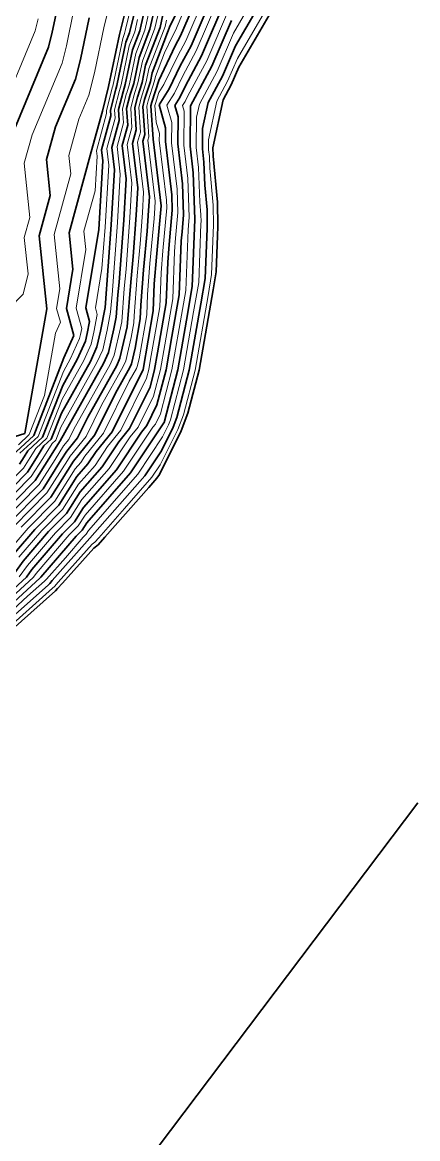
# Model space of a CAD drawing. Header units: millimetres. Extents: x -861324 to 439029, y -308065 to 694685.
# Drawn here: x -31030 to 1242, y -100285 to -9162 of the extents above; entities that cross this region are included whole.
import ezdxf

# ---------------------------------------------------------------- set-up
doc = ezdxf.new("R2010")
doc.units = ezdxf.units.MM
for name, color, linetype, lineweight in [('C-TOPO', 7, 'Continuous', 9), ('C-TOPO-MAJR', 7, 'Continuous', 35), ('C-TOPO-MINR', 7, 'Continuous', 9)]:
    doc.layers.add(name, color=color, linetype=linetype, lineweight=lineweight)

msp = doc.modelspace()

# ---------------------------------------------------------------- linework, layer by layer
at = {"layer": 'C-TOPO', "lineweight": 35}
for p, q in [((-10314, -7595), (-13361, -12832)), ((-13361, -12832), (-13973, -14259)), ((-13973, -14259), (-14643, -15501)), ((-14643, -15501), (-15472, -19399)), ((-15472, -19399), (-15475, -19645)), ((-15475, -19645), (-15455, -19808)), ((-15455, -19808), (-15446, -20091)), ((-15446, -20091), (-15098, -23828)), ((-15098, -23828), (-15069, -25835)), ((-15069, -25835), (-15088, -26585)), ((-15088, -26585), (-15203, -29528)), ((-15203, -29528), (-15459, -31000)), ((-15459, -31000), (-16604, -37554)), ((-16604, -37554), (-17512, -41053)), ((-17512, -41053), (-18056, -42516)), ((-18056, -42516), (-19841, -46066)), ((-20045, -46372), (-20716, -47138)), ((-19841, -46066), (-20045, -46372)), ((-20716, -47138), (-24302, -51197)), ((-24828, -51823), (-25203, -52072)), ((-24302, -51197), (-24828, -51823)), ((-25203, -52072), (-27756, -54941)), ((-28330, -55563), (-33343, -60033)), ((-28149, -55375), (-28330, -55563)), ((-27756, -54941), (-28149, -55375)), ((-25979, -108939), (1242, -72864))]:
    msp.add_line(p, q, dxfattribs=at)
at = {"layer": 'C-TOPO-MAJR'}
for p, q in [((-17255, -11079), (-14593, -4877)), ((-18960, -9427), (-17377, -6286)), ((-18108, -10253), (-16777, -7152)), ((-16403, -11905), (-14273, -6943)), ((-13633, -11076), (-11259, -6995)), ((-28582, -9971), (-28052, -7425)), ((-23100, -10159), (-22503, -7757)), ((-22121, -9338), (-21722, -7736)), ((-20616, -9720), (-20162, -7696)), ((-26283, -12187), (-25576, -8792)), ((-21444, -9866), (-21141, -8517)), ((-19788, -9573), (-19561, -8561)), ((-15550, -12731), (-13953, -9009)), ((-28890, -11178), (-28582, -9971)), ((-22567, -10782), (-22272, -10012)), ((-22272, -10012), (-22121, -9338)), ((-22033, -11405), (-21444, -9866)), ((-21500, -12029), (-20616, -9720)), ((-20966, -12652), (-19788, -9573)), ((-20432, -13276), (-18960, -9427)), ((-23984, -14402), (-23100, -10159)), ((-23303, -14318), (-22567, -10782)), ((-18548, -11069), (-18108, -10253)), ((-32139, -18992), (-28890, -11178)), ((-22622, -14235), (-22033, -11405)), ((-19899, -13899), (-18548, -11069)), ((-18135, -12710), (-17255, -11079)), ((-14698, -13557), (-13633, -11076)), ((-26693, -13796), (-26283, -12187)), ((-21941, -14151), (-21500, -12029)), ((-21260, -14067), (-20966, -12652)), ((-19034, -14594), (-18135, -12710)), ((-17723, -14352), (-16403, -11905)), ((-17298, -15971), (-15550, -12731)), ((-20580, -13983), (-20432, -13276)), ((-15863, -15717), (-14698, -13557)), ((-28318, -17703), (-26693, -13796)), ((-24496, -16414), (-23984, -14402)), ((-23397, -14616), (-23303, -14318)), ((-22809, -14831), (-22622, -14235)), ((-22222, -15045), (-21941, -14151)), ((-21635, -15259), (-21260, -14067)), ((-21048, -15474), (-20580, -13983)), ((-20461, -15688), (-19899, -13899)), ((-18169, -15288), (-17723, -14352)), ((-23836, -16341), (-23397, -14616)), ((-23175, -16268), (-22809, -14831)), ((-22515, -16195), (-22222, -15045)), ((-21855, -16122), (-21635, -15259)), ((-21194, -16048), (-21048, -15474)), ((-19873, -15902), (-19034, -14594)), ((-18586, -15938), (-18169, -15288)), ((-23805, -16794), (-23836, -16341)), ((-23115, -17174), (-23175, -16268)), ((-22424, -17553), (-22515, -16195)), ((-21733, -17933), (-21855, -16122)), ((-21043, -18313), (-21194, -16048)), ((-20534, -15975), (-20461, -15688)), ((-20352, -18693), (-20534, -15975)), ((-19335, -17783), (-19873, -15902)), ((-18319, -16873), (-18586, -15938)), ((-17335, -19282), (-17303, -15996)), ((-17303, -15996), (-17298, -15971)), ((-16313, -17835), (-15863, -15717)), ((-25407, -19733), (-24496, -16414)), ((-24565, -19559), (-23805, -16794)), ((-23722, -19386), (-23115, -17174)), ((-18341, -19086), (-18319, -16873)), ((-29046, -20358), (-28318, -17703)), ((-22879, -19213), (-22424, -17553)), ((-22037, -19040), (-21733, -17933)), ((-19346, -18889), (-19335, -17783)), ((-16329, -19479), (-16313, -17835)), ((-21605, -22663), (-22037, -19040)), ((-21194, -18866), (-21043, -18313)), ((-20655, -23395), (-21194, -18866)), ((-19704, -24128), (-20352, -18693)), ((-18828, -23237), (-19346, -18889)), ((-17952, -22347), (-18341, -19086)), ((-27216, -26342), (-25407, -19733)), ((-24457, -20465), (-24565, -19559)), ((-23506, -21198), (-23722, -19386)), ((-22556, -21930), (-22879, -19213)), ((-17076, -21456), (-17335, -19282)), ((-16200, -20565), (-16329, -19479)), ((-28747, -23298), (-29046, -20358)), ((-24780, -26082), (-24457, -20465)), ((-16138, -22448), (-16200, -20565)), ((-23765, -25691), (-23506, -21198)), ((-16952, -25221), (-17076, -21456)), ((-22750, -25300), (-22556, -21930)), ((-21735, -24909), (-21605, -22663)), ((-17869, -24882), (-17952, -22347)), ((-15949, -24479), (-16138, -22448)), ((-29652, -26603), (-28747, -23298)), ((-20720, -24519), (-20655, -23395)), ((-18787, -24505), (-18828, -23237)), ((-20846, -26205), (-20720, -24519)), ((-20087, -28325), (-19704, -24128)), ((-19041, -27298), (-18787, -24505)), ((-15933, -25570), (-15949, -24479)), ((-23130, -30359), (-22750, -25300)), ((-21988, -28282), (-21735, -24909)), ((-17995, -26270), (-17869, -24882)), ((-17163, -30738), (-16949, -25263)), ((-16950, -25245), (-16952, -25221)), ((-16949, -25258), (-16950, -25245)), ((-16949, -25263), (-16949, -25258)), ((-26900, -29312), (-27216, -26342)), ((-25854, -32472), (-24780, -26082)), ((-24272, -32436), (-23765, -25691)), ((-21133, -29353), (-20846, -26205)), ((-18051, -26989), (-17995, -26270)), ((-16104, -30084), (-15943, -25978)), ((-15943, -25978), (-15933, -25570)), ((-29019, -32543), (-29652, -26603)), ((-19154, -28743), (-19041, -27298)), ((-18223, -31392), (-18051, -26989)), ((-22180, -30381), (-21988, -28282)), ((-20256, -30498), (-20087, -28325)), ((-19283, -32046), (-19154, -28743)), ((-27437, -32508), (-26900, -29312)), ((-21359, -32253), (-21133, -29353)), ((-23226, -31409), (-23130, -30359)), ((-22462, -34008), (-22180, -30381)), ((-20342, -32700), (-20256, -30498)), ((-17640, -33475), (-17163, -30738)), ((-16461, -32137), (-16104, -30084)), ((-23367, -33222), (-23226, -31409)), ((-18819, -34814), (-18223, -31392)), ((-30819, -42732), (-29019, -32543)), ((-26822, -34734), (-27437, -32508)), ((-25547, -33585), (-25854, -32472)), ((-24642, -34371), (-24272, -32436)), ((-21402, -33354), (-21359, -32253)), ((-21177, -37490), (-20342, -32700)), ((-19998, -36152), (-19283, -32046)), ((-17405, -37543), (-16461, -32137)), ((-25732, -34552), (-25547, -33585)), ((-23552, -34190), (-23367, -33222)), ((-21819, -35749), (-21402, -33354)), ((-18348, -37530), (-17640, -33475)), ((-25881, -35193), (-25732, -34552)), ((-24940, -35653), (-24642, -34371)), ((-23999, -36112), (-23552, -34190)), ((-23059, -36572), (-22462, -34008)), ((-27628, -36535), (-26822, -34734)), ((-26552, -36695), (-25881, -35193)), ((-19291, -37517), (-18819, -34814)), ((-25477, -36854), (-24940, -35653)), ((-24402, -37013), (-23999, -36112)), ((-22118, -37031), (-21819, -35749)), ((-20234, -37504), (-19998, -36152)), ((-30100, -42882), (-27628, -36535)), ((-27945, -43334), (-24402, -37013)), ((-27839, -41068), (-25477, -36854)), ((-27733, -38802), (-26552, -36695)), ((-25689, -41386), (-23327, -37172)), ((-23433, -39438), (-22252, -37331)), ((-23327, -37172), (-23059, -36572)), ((-22252, -37331), (-22118, -37031)), ((-23701, -42579), (-21177, -37490)), ((-20607, -38942), (-20234, -37504)), ((-20038, -40393), (-19291, -37517)), ((-19462, -41822), (-18348, -37530)), ((-18408, -41406), (-17405, -37543)), ((-29382, -43033), (-27733, -38802)), ((-22287, -42327), (-20607, -38942)), ((-25116, -42831), (-23433, -39438)), ((-20872, -42076), (-20038, -40393)), ((-28663, -43183), (-27839, -41068)), ((-26530, -43082), (-25689, -41386)), ((-22194, -45929), (-19477, -41855)), ((-19477, -41855), (-19466, -41832)), ((-19466, -41832), (-19462, -41822)), ((-18704, -42202), (-18408, -41406)), ((-37090, -44636), (-30819, -42732)), ((-24992, -44184), (-23701, -42579)), ((-23355, -45690), (-21299, -42607)), ((-23146, -43396), (-22287, -42327)), ((-21299, -42607), (-20872, -42076)), ((-19674, -44131), (-18704, -42202)), ((-31892, -44541), (-30100, -42882)), ((-30577, -44139), (-29382, -43033)), ((-29871, -44714), (-29261, -43736)), ((-29261, -43736), (-28663, -43183)), ((-28860, -44800), (-27945, -43334)), ((-27392, -44154), (-26530, -43082)), ((-26839, -44973), (-25116, -42831)), ((-24516, -45451), (-23146, -43396)), ((-31254, -45215), (-30882, -44627)), ((-30882, -44627), (-30577, -44139)), ((-27850, -44887), (-27392, -44154)), ((-25678, -45212), (-24992, -44184)), ((-21032, -46169), (-19674, -44131)), ((-30615, -45888), (-29871, -44714)), ((-29977, -46562), (-28860, -44800)), ((-29338, -47235), (-27850, -44887)), ((-28699, -47909), (-26839, -44973)), ((-26573, -46234), (-25678, -45212)), ((-26306, -47495), (-24516, -45451)), ((-34501, -49819), (-30615, -45888)), ((-28061, -48582), (-26573, -46234)), ((-26039, -48755), (-23355, -45690)), ((-25773, -50016), (-22194, -45929)), ((-25506, -51277), (-21032, -46169)), ((-33377, -50002), (-29977, -46562)), ((-32253, -50184), (-29338, -47235)), ((-31128, -50366), (-28699, -47909)), ((-27422, -49256), (-26306, -47495)), ((-30004, -50548), (-28061, -48582)), ((-26784, -49930), (-26039, -48755)), ((-28880, -50730), (-27422, -49256)), ((-27755, -50912), (-26784, -49930)), ((-26145, -50603), (-25773, -50016)), ((-31676, -52490), (-30004, -50548)), ((-30970, -53158), (-28880, -50730)), ((-30263, -53825), (-27755, -50912)), ((-26631, -51095), (-26145, -50603)), ((-29517, -54447), (-26631, -51095)), ((-28582, -54733), (-25506, -51277)), ((-31849, -54393), (-30970, -53158)), ((-33388, -58027), (-29590, -54521)), ((-33258, -56800), (-30701, -54440)), ((-30701, -54440), (-30263, -53825)), ((-29590, -54521), (-29558, -54492)), ((-29558, -54492), (-29556, -54491)), ((-29556, -54491), (-29554, -54488)), ((-29554, -54488), (-29517, -54447)), ((-31619, -57500), (-28894, -55071)), ((-28894, -55071), (-28796, -54969)), ((-28796, -54969), (-28582, -54733))]:
    msp.add_line(p, q, dxfattribs=at)
at = {"layer": 'C-TOPO-MINR'}
for p, q in [((-17682, -10666), (-15685, -6014)), ((-16829, -11492), (-14433, -5910)), ((-13793, -10043), (-11815, -6642)), ((-27433, -11079), (-26814, -8108)), ((-24338, -9475), (-23801, -7313)), ((-22611, -9748), (-22113, -7746)), ((-21030, -9793), (-20652, -8106)), ((-20202, -9646), (-19861, -8129)), ((-15977, -12318), (-14113, -7976)), ((-13473, -12109), (-10703, -7347)), ((-29988, -9869), (-29732, -8864)), ((-21858, -9939), (-21631, -8927)), ((-19374, -9500), (-19261, -8994)), ((-18534, -9840), (-17868, -8289)), ((-34050, -19637), (-29988, -9869)), ((-25133, -13294), (-24338, -9475)), ((-22686, -10085), (-22611, -9748)), ((-22300, -11094), (-21858, -9939)), ((-21766, -11717), (-21030, -9793)), ((-21233, -12341), (-20202, -9646)), ((-20699, -12964), (-19374, -9500)), ((-18754, -10248), (-18534, -9840)), ((-23643, -14360), (-22834, -10470)), ((-22834, -10470), (-22686, -10085)), ((-19430, -11663), (-18754, -10248)), ((-18341, -11889), (-17682, -10666)), ((-15124, -13144), (-13793, -10043)), ((-27791, -12487), (-27433, -11079)), ((-22963, -14276), (-22300, -11094)), ((-22282, -14193), (-21766, -11717)), ((-20166, -13588), (-19430, -11663)), ((-17929, -13531), (-16829, -11492)), ((-30228, -18348), (-27791, -12487)), ((-21601, -14109), (-21233, -12341)), ((-19466, -14247), (-18341, -11889)), ((-17516, -15173), (-15977, -12318)), ((-14272, -13969), (-13473, -12109)), ((-25595, -15105), (-25133, -13294)), ((-20920, -14025), (-20699, -12964)), ((-20239, -13941), (-20166, -13588)), ((-18602, -14941), (-17929, -13531)), ((-16580, -15844), (-15124, -13144)), ((-24166, -16377), (-23690, -14509)), ((-23690, -14509), (-23643, -14360)), ((-23103, -14724), (-22963, -14276)), ((-22509, -14917), (-22282, -14193)), ((-21929, -15152), (-21601, -14109)), ((-21341, -15366), (-20920, -14025)), ((-20754, -15581), (-20239, -13941)), ((-19886, -14901), (-19466, -14247)), ((-15145, -15590), (-14272, -13969)), ((-26407, -17058), (-25595, -15105)), ((-23506, -16304), (-23103, -14724)), ((-22845, -16231), (-22516, -14938)), ((-22185, -16158), (-21929, -15152)), ((-21524, -16085), (-21341, -15366)), ((-20167, -15795), (-19886, -14901)), ((-19230, -15920), (-18602, -14941)), ((-17737, -15635), (-17516, -15173)), ((-24151, -16604), (-24166, -16377)), ((-23460, -16984), (-23506, -16304)), ((-22769, -17363), (-22845, -16231)), ((-22079, -17743), (-22185, -16158)), ((-21388, -18123), (-21524, -16085)), ((-20864, -16012), (-20754, -15581)), ((-20697, -18503), (-20864, -16012)), ((-20204, -15939), (-20167, -15795)), ((-20113, -17298), (-20204, -15939)), ((-18827, -17328), (-19230, -15920)), ((-17943, -15956), (-17737, -15635)), ((-17811, -16418), (-17943, -15956)), ((-16808, -16916), (-16580, -15844)), ((-15819, -18755), (-15145, -15590)), ((-27227, -20045), (-26407, -17058)), ((-24986, -19646), (-24151, -16604)), ((-24143, -19473), (-23460, -16984)), ((-19844, -18238), (-20113, -17298)), ((-17838, -19184), (-17811, -16418)), ((-16832, -19380), (-16808, -16916)), ((-23301, -19299), (-22769, -17363)), ((-22458, -19126), (-22079, -17743)), ((-21616, -18953), (-21388, -18123)), ((-18843, -18988), (-18827, -17328)), ((-30866, -20671), (-30228, -18348)), ((-22081, -22297), (-22458, -19126)), ((-21130, -23029), (-21616, -18953)), ((-20773, -18780), (-20697, -18503)), ((-20180, -23762), (-20773, -18780)), ((-19849, -18791), (-19844, -18238)), ((-19266, -23683), (-19849, -18791)), ((-18390, -22792), (-18843, -18988)), ((-15827, -19577), (-15819, -18755)), ((-27077, -21516), (-27227, -20045)), ((-24932, -20099), (-24986, -19646)), ((-23981, -20832), (-24143, -19473)), ((-23031, -21564), (-23301, -19299)), ((-17514, -21901), (-17838, -19184)), ((-16638, -21011), (-16832, -19380)), ((-15762, -20120), (-15827, -19577)), ((-30417, -25081), (-30866, -20671)), ((-25094, -22907), (-24932, -20099)), ((-24273, -25886), (-23981, -20832)), ((-15731, -21062), (-15762, -20120)), ((-28434, -26473), (-27077, -21516)), ((-23258, -25495), (-23031, -21564)), ((-16545, -23835), (-16638, -21011)), ((-15449, -24096), (-15731, -21062)), ((-22242, -25105), (-22081, -22297)), ((-17410, -25071), (-17514, -21901)), ((-25998, -26212), (-25094, -22907)), ((-21227, -24714), (-21130, -23029)), ((-19245, -24316), (-19266, -23683)), ((-18328, -24694), (-18390, -22792)), ((-20275, -25166), (-20212, -24323)), ((-20212, -24323), (-20180, -23762)), ((-19564, -27812), (-19245, -24316)), ((-16449, -24862), (-16545, -23835)), ((-15424, -25726), (-15449, -24096)), ((-30870, -26734), (-30417, -25081)), ((-23701, -31398), (-23258, -25495)), ((-22559, -29321), (-22242, -25105)), ((-21417, -27244), (-21227, -24714)), ((-20610, -28839), (-20275, -25166)), ((-18518, -26784), (-18328, -24694)), ((-17472, -25756), (-17410, -25071)), ((-16441, -25414), (-16449, -24862)), ((-16446, -25621), (-16441, -25414)), ((-25840, -27697), (-25998, -26212)), ((-24526, -29259), (-24273, -25886)), ((-17693, -31065), (-17500, -26111)), ((-17500, -26111), (-17472, -25756)), ((-16633, -30411), (-16446, -25621)), ((-15574, -29757), (-15440, -26335)), ((-15440, -26335), (-15424, -25726)), ((-30553, -29704), (-30870, -26734)), ((-27959, -30928), (-28434, -26473)), ((-21657, -29867), (-21417, -27244)), ((-18602, -27866), (-18518, -26784)), ((-26645, -32490), (-25840, -27697)), ((-19705, -29621), (-19564, -27812)), ((-18753, -31719), (-18602, -27866)), ((-20808, -31376), (-20610, -28839)), ((-30973, -31352), (-30553, -29704)), ((-25063, -32454), (-24526, -29259)), ((-22703, -30895), (-22559, -29321)), ((-21910, -33131), (-21657, -29867)), ((-19812, -32373), (-19705, -29621)), ((-15872, -31468), (-15574, -29757)), ((-28228, -32525), (-27959, -30928)), ((-22914, -33615), (-22703, -30895)), ((-17051, -32806), (-16633, -30411)), ((-32128, -32552), (-30973, -31352)), ((-23749, -31922), (-23701, -31398)), ((-20872, -33027), (-20808, -31376)), ((-19408, -35483), (-18753, -31719)), ((-18229, -34145), (-17693, -31065)), ((-16934, -37550), (-15872, -31468)), ((-27921, -33639), (-28228, -32525)), ((-26185, -34159), (-26645, -32490)), ((-24909, -33011), (-25063, -32454)), ((-23819, -32829), (-23749, -31922)), ((-20587, -36821), (-19812, -32373)), ((-28323, -34539), (-27921, -33639)), ((-25187, -34462), (-24909, -33011)), ((-24097, -34280), (-23819, -32829)), ((-23007, -34099), (-22914, -33615)), ((-22140, -34879), (-21932, -33681)), ((-21932, -33681), (-21910, -33131)), ((-21498, -36620), (-20872, -33027)), ((-17877, -37536), (-17051, -32806)), ((-29223, -39633), (-28323, -34539)), ((-26277, -34643), (-26185, -34159)), ((-25411, -35423), (-25187, -34462)), ((-24470, -35882), (-24097, -34280)), ((-23529, -36342), (-23007, -34099)), ((-18819, -37523), (-18229, -34145)), ((-27090, -36615), (-26352, -34963)), ((-26352, -34963), (-26277, -34643)), ((-26015, -36774), (-25411, -35423)), ((-22588, -36801), (-22140, -34879)), ((-19762, -37510), (-19408, -35483)), ((-24940, -36933), (-24470, -35882)), ((-23865, -37092), (-23529, -36342)), ((-27892, -42201), (-24940, -36933)), ((-27786, -39935), (-26015, -36774)), ((-27680, -37668), (-27090, -36615)), ((-26817, -42360), (-23865, -37092)), ((-24561, -40412), (-22789, -37252)), ((-22789, -37252), (-22588, -36801)), ((-21714, -37411), (-21647, -37261)), ((-21647, -37261), (-21498, -36620)), ((-20705, -37497), (-20587, -36821)), ((-29741, -42957), (-27680, -37668)), ((-22994, -42453), (-20892, -38216)), ((-22305, -38464), (-21714, -37411)), ((-20892, -38216), (-20705, -37497)), ((-20322, -39668), (-19762, -37510)), ((-19753, -41119), (-18819, -37523)), ((-18935, -41614), (-17877, -37536)), ((-17881, -41198), (-16934, -37550)), ((-24409, -42705), (-22305, -38464)), ((-30459, -42807), (-29223, -39633)), ((-29023, -43108), (-27786, -39935)), ((-21580, -42202), (-20322, -39668)), ((-25823, -42956), (-24561, -40412)), ((-20165, -41950), (-19753, -41119)), ((-19085, -42017), (-18935, -41614)), ((-18323, -42387), (-17881, -41198)), ((-31355, -43636), (-30459, -42807)), ((-28304, -43259), (-27892, -42201)), ((-27238, -43208), (-26817, -42360)), ((-25916, -44579), (-24409, -42705)), ((-24069, -43790), (-22994, -42453)), ((-22774, -45810), (-20376, -42212)), ((-22223, -43001), (-21580, -42202)), ((-20376, -42212), (-20165, -41950)), ((-19772, -45269), (-18323, -42387)), ((-19576, -42993), (-19085, -42017)), ((-31235, -44340), (-29741, -42957)), ((-29919, -43937), (-29023, -43108)), ((-29366, -44757), (-28603, -43535)), ((-28603, -43535), (-28304, -43259)), ((-27668, -43744), (-27238, -43208)), ((-27116, -44563), (-25823, -42956)), ((-23936, -45571), (-22223, -43001)), ((-21613, -46049), (-19576, -42993)), ((-30376, -44671), (-29919, -43937)), ((-28355, -44844), (-27668, -43744)), ((-27344, -44930), (-27116, -44563)), ((-26258, -45093), (-25916, -44579)), ((-25097, -45332), (-24069, -43790)), ((-33849, -48500), (-30935, -45551)), ((-30935, -45551), (-30376, -44671)), ((-30296, -46225), (-29366, -44757)), ((-29657, -46899), (-28355, -44844)), ((-29019, -47572), (-27344, -44930)), ((-26706, -45604), (-26258, -45093)), ((-26439, -46864), (-25097, -45332)), ((-20452, -46288), (-19772, -45269)), ((-33939, -49910), (-30296, -46225)), ((-28380, -48246), (-26706, -45604)), ((-26173, -48125), (-23936, -45571)), ((-25906, -49386), (-22774, -45810)), ((-25640, -50646), (-21613, -46049)), ((-22689, -48842), (-20452, -46288)), ((-32815, -50093), (-29657, -46899)), ((-27741, -48919), (-26439, -46864)), ((-31690, -50275), (-29019, -47572)), ((-30566, -50457), (-28380, -48246)), ((-27103, -49593), (-26173, -48125)), ((-29442, -50639), (-27741, -48919)), ((-24798, -51230), (-22689, -48842)), ((-28317, -50821), (-27103, -49593)), ((-26464, -50266), (-25906, -49386)), ((-32029, -52156), (-30566, -50457)), ((-31323, -52824), (-29442, -50639)), ((-30617, -53492), (-28317, -50821)), ((-29910, -54159), (-27193, -51004)), ((-27193, -51004), (-26464, -50266)), ((-26069, -51186), (-25826, -50940)), ((-25826, -50940), (-25640, -50646)), ((-28096, -54855), (-25328, -51745)), ((-27512, -52862), (-26069, -51186)), ((-25328, -51745), (-25107, -51598)), ((-25107, -51598), (-24798, -51230)), ((-31275, -54416), (-30617, -53492)), ((-29068, -54610), (-27512, -52862)), ((-33323, -57413), (-30126, -54463)), ((-30126, -54463), (-29910, -54159)), ((-29176, -54730), (-29068, -54610)), ((-32633, -58990), (-28562, -55361)), ((-30604, -56011), (-29226, -54782)), ((-29226, -54782), (-29176, -54730)), ((-28562, -55361), (-28415, -55208)), ((-28415, -55208), (-28096, -54855)), ((-33453, -58640), (-30604, -56011))]:
    msp.add_line(p, q, dxfattribs=at)

doc.saveas('drawing.dxf')
